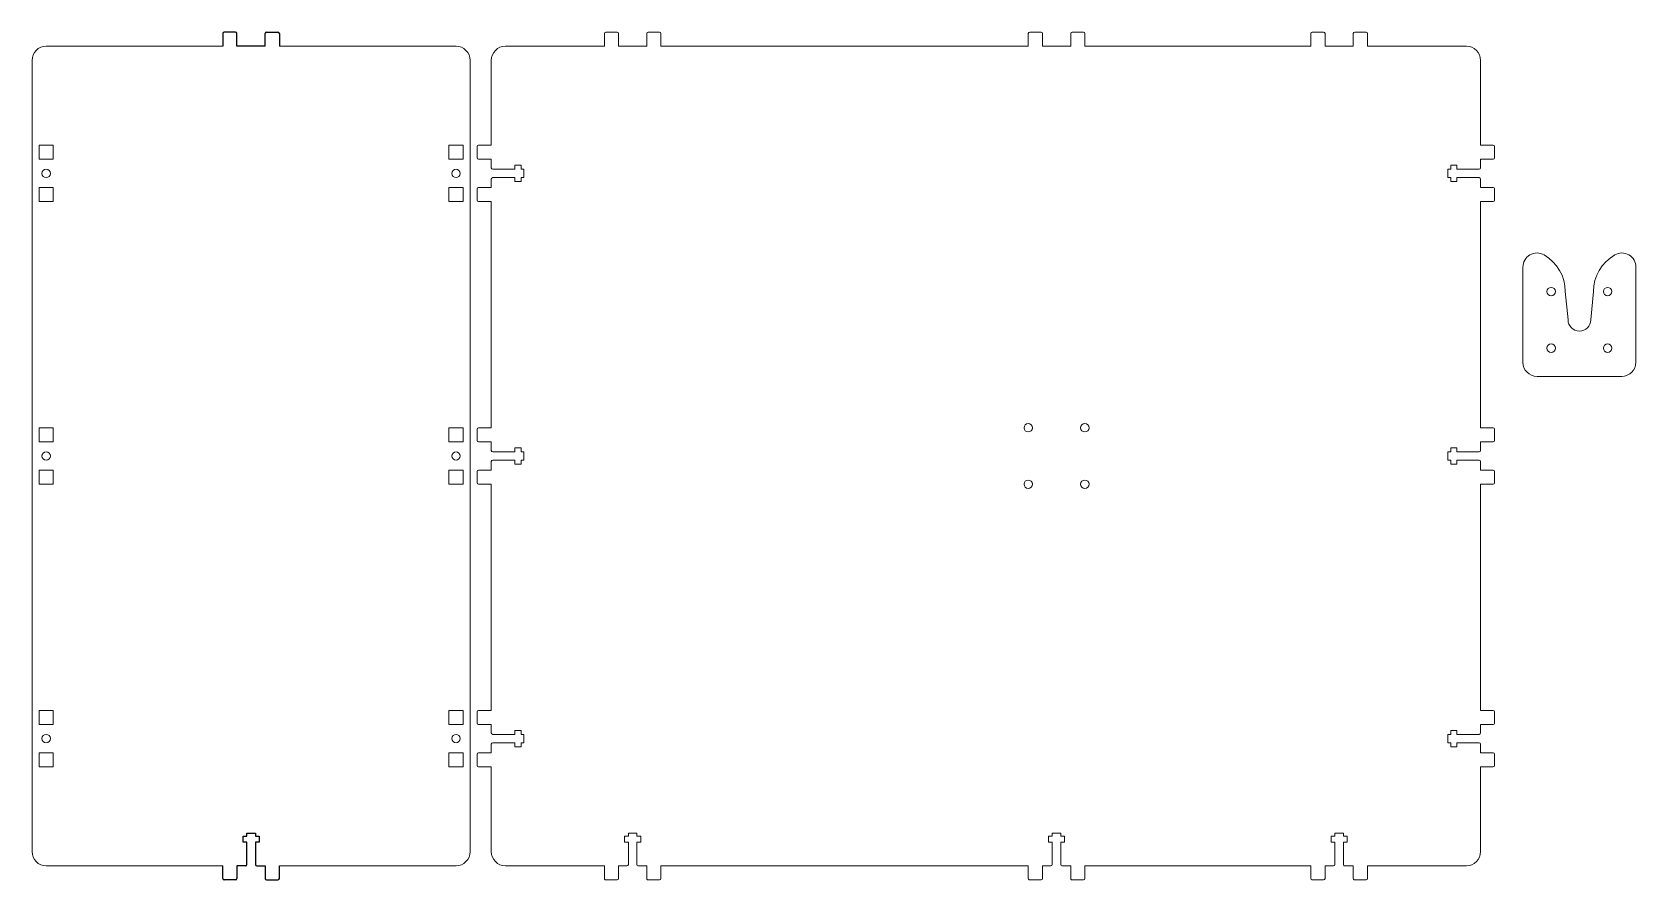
# Model space of a CAD drawing. Header units: millimetres. Extents: x 3 to 570, y 0 to 300.
import ezdxf

# ---------------------------------------------------------------- set-up
doc = ezdxf.new("R2010")
doc.units = ezdxf.units.MM
doc.layers.get('0').update_dxf_attribs({"linetype": 'CONTINUOUS', "lineweight": 25, "true_color": 0x000000})
doc.layers.add('1 Body', color=7, linetype='CONTINUOUS', lineweight=0, true_color=0x000000)
doc.layers.add('2 Shaft Bracket', color=7, linetype='CONTINUOUS', lineweight=0, true_color=0x000000)

# ---------------------------------------------------------------- blocks, each defined once
blk = doc.blocks.new('tabs-with-bolt-20')
for p, q in [((-1.5, 11.5), (1.5, 11.5)), ((-1.5, 10.5), (-1.5, 11.5)), ((1.5, 11.5), (1.5, 10.5)), ((-2.86, 8.33), (-2.86, 10.5)), ((-2.86, 10.5), (-1.5, 10.5)), ((-1.5, 8.33), (-2.86, 8.33)), ((-1.5, 0.5), (-1.5, 8.33)), ((1.5, 10.5), (2.86, 10.5)), ((2.86, 8.33), (1.5, 8.33)), ((1.5, 8.33), (1.5, 0.5)), ((2.86, 10.5), (2.86, 8.33)), ((-10, -4.5), (-10, 0)), ((-5, 0), (-5, -4.5)), ((-2, 0), (-5, 0)), ((2, 0), (5, 0)), ((-5.5, -5), (-9.5, -5)), ((5, 0), (5, -4.5)), ((5.5, -5), (9.5, -5)), ((10, -4.5), (10, 0))]:
    blk.add_line(p, q)
for centre, start, end in [((-2, 0.5), 270, 0), ((2, 0.5), 180, 270), ((-9.5, -4.5), 180, 270), ((-5.5, -4.5), 270, 0), ((5.5, -4.5), 180, 270), ((9.5, -4.5), 270, 0)]:
    blk.add_arc(centre, 0.5, start, end)
blk = doc.blocks.new('holes-20')
for p, q in [((-5, 2.5), (-10, 2.5)), ((-10, 2.5), (-10, -2.5)), ((-5, 2.5), (-5, -2.5)), ((5, 2.5), (10, 2.5)), ((5, 2.5), (5, -2.5)), ((10, 2.5), (10, -2.5)), ((-5, -2.5), (-10, -2.5)), ((5, -2.5), (10, -2.5))]:
    blk.add_line(p, q)
blk.add_circle((0, 0), 1.5)

msp = doc.modelspace()

# ---------------------------------------------------------------- linework, layer by layer
for p, q in [((70, 299.5), (70, 295)), ((74.5, 300), (70.5, 300)), ((75, 295), (75, 299.5)), ((85, 295), (85, 299.5)), ((85.5, 300), (89.5, 300)), ((90, 299.5), (90, 295)), ((85, 295), (75, 295))]:
    msp.add_line(p, q)
for centre, start, end in [((70.5, 299.5), 90, 180), ((74.5, 299.5), 0, 90), ((85.5, 299.5), 90, 180), ((89.5, 299.5), 0, 90)]:
    msp.add_arc(centre, 0.5, start, end)
at = {"layer": '1 Body'}
for p, q in [((205, 299.5), (205, 295)), ((209.5, 300), (205.5, 300)), ((210, 295), (210, 299.5)), ((220, 295), (220, 299.5)), ((220.5, 300), (224.5, 300)), ((225, 299.5), (225, 295)), ((355, 299.5), (355, 295)), ((359.5, 300), (355.5, 300)), ((360, 295), (360, 299.5)), ((370, 295), (370, 299.5)), ((370.5, 300), (374.5, 300)), ((375, 299.5), (375, 295)), ((455, 299.5), (455, 295)), ((459.5, 300), (455.5, 300)), ((460, 295), (460, 299.5)), ((470, 295), (470, 299.5)), ((470.5, 300), (474.5, 300)), ((475, 299.5), (475, 295)), ((2.5, 10), (2.5, 290)), ((70, 295), (7.5, 295)), ((90, 295), (152.5, 295)), ((157.5, 290), (157.5, 10)), ((165, 260), (165, 290)), ((205, 295), (170, 295)), ((220, 295), (210, 295)), ((225, 295), (355, 295)), ((370, 295), (360, 295)), ((375, 295), (455, 295)), ((460, 295), (470, 295)), ((475, 295), (510, 295)), ((515, 290), (515, 260)), ((165, 160), (165, 240)), ((515, 240), (515, 160)), ((165, 60), (165, 140)), ((515, 140), (515, 60)), ((165, 10), (165, 40)), ((515, 40), (515, 10)), ((70, 5), (7.5, 5)), ((90, 5), (152.5, 5)), ((205, 5), (170, 5)), ((225, 5), (355, 5)), ((375, 5), (455, 5)), ((475, 5), (510, 5))]:
    msp.add_line(p, q, dxfattribs=at)
for centre in [(355, 160), (375, 160), (355, 140), (375, 140)]:
    msp.add_circle(centre, 1.5, dxfattribs=at)
for centre, radius, start, end in [((205.5, 299.5), 0.5, 90, 180), ((209.5, 299.5), 0.5, 0, 90), ((220.5, 299.5), 0.5, 90, 180), ((224.5, 299.5), 0.5, 0, 90), ((355.5, 299.5), 0.5, 90, 180), ((359.5, 299.5), 0.5, 0, 90), ((370.5, 299.5), 0.5, 90, 180), ((374.5, 299.5), 0.5, 0, 90), ((455.5, 299.5), 0.5, 90, 180), ((459.5, 299.5), 0.5, 0, 90), ((470.5, 299.5), 0.5, 90, 180), ((474.5, 299.5), 0.5, 0, 90), ((7.5, 290), 5, 90, 180), ((152.5, 290), 5, 0, 90), ((170, 290), 5, 90, 180), ((510, 290), 5, 0, 90), ((7.5, 10), 5, 180, 270), ((152.5, 10), 5, 270, 0), ((170, 10), 5, 180, 270), ((510, 10), 5, 270, 0)]:
    msp.add_arc(centre, radius, start, end, dxfattribs=at)
at = {"layer": '2 Shaft Bracket'}
for p, q in [((530, 183.17), (530, 216.83)), ((570, 216.83), (570, 183.17)), ((546, 198.17), (545, 208.17)), ((554, 198.17), (555, 208.17)), ((565, 178.17), (535, 178.17))]:
    msp.add_line(p, q, dxfattribs=at)
for centre in [(540, 208.17), (560, 208.17), (540, 188.17), (560, 188.17)]:
    msp.add_circle(centre, 1.5, dxfattribs=at)
for centre, radius, start, end in [((535, 216.83), 5, 60, 180), ((565, 216.83), 5, 0, 120), ((530, 208.17), 15, 0, 60), ((570, 208.17), 15, 120, 180), ((550, 198.17), 4, 180, 0), ((535, 183.17), 5, 180, 270), ((565, 183.17), 5, 270, 0)]:
    msp.add_arc(centre, radius, start, end, dxfattribs=at)

# ---------------------------------------------------------------- block references
msp.add_blockref('tabs-with-bolt-20', (80, 5))
at = {"layer": '1 Body', "yscale": -1}
for name, p, rotation in [('holes-20', (7.5, 250), 270.0000000000001), ('holes-20', (152.5, 250), 270.0000000000001), ('tabs-with-bolt-20', (165, 250), 90), ('tabs-with-bolt-20', (515, 250), 270), ('holes-20', (7.5, 150), 270.0000000000001), ('holes-20', (152.5, 150), 270.0000000000001), ('tabs-with-bolt-20', (165, 150), 90), ('tabs-with-bolt-20', (515, 150), 270), ('holes-20', (7.5, 50), 270.0000000000001), ('holes-20', (152.5, 50), 270.0000000000001), ('tabs-with-bolt-20', (165, 50), 90), ('tabs-with-bolt-20', (515, 50), 270)]:
    msp.add_blockref(name, p, dxfattribs=dict(at, rotation=rotation))
at = {"layer": '1 Body', "rotation": 360}
for p in [(215, 5), (365, 5), (465, 5)]:
    msp.add_blockref('tabs-with-bolt-20', p, dxfattribs=at)

doc.saveas('drawing.dxf')
